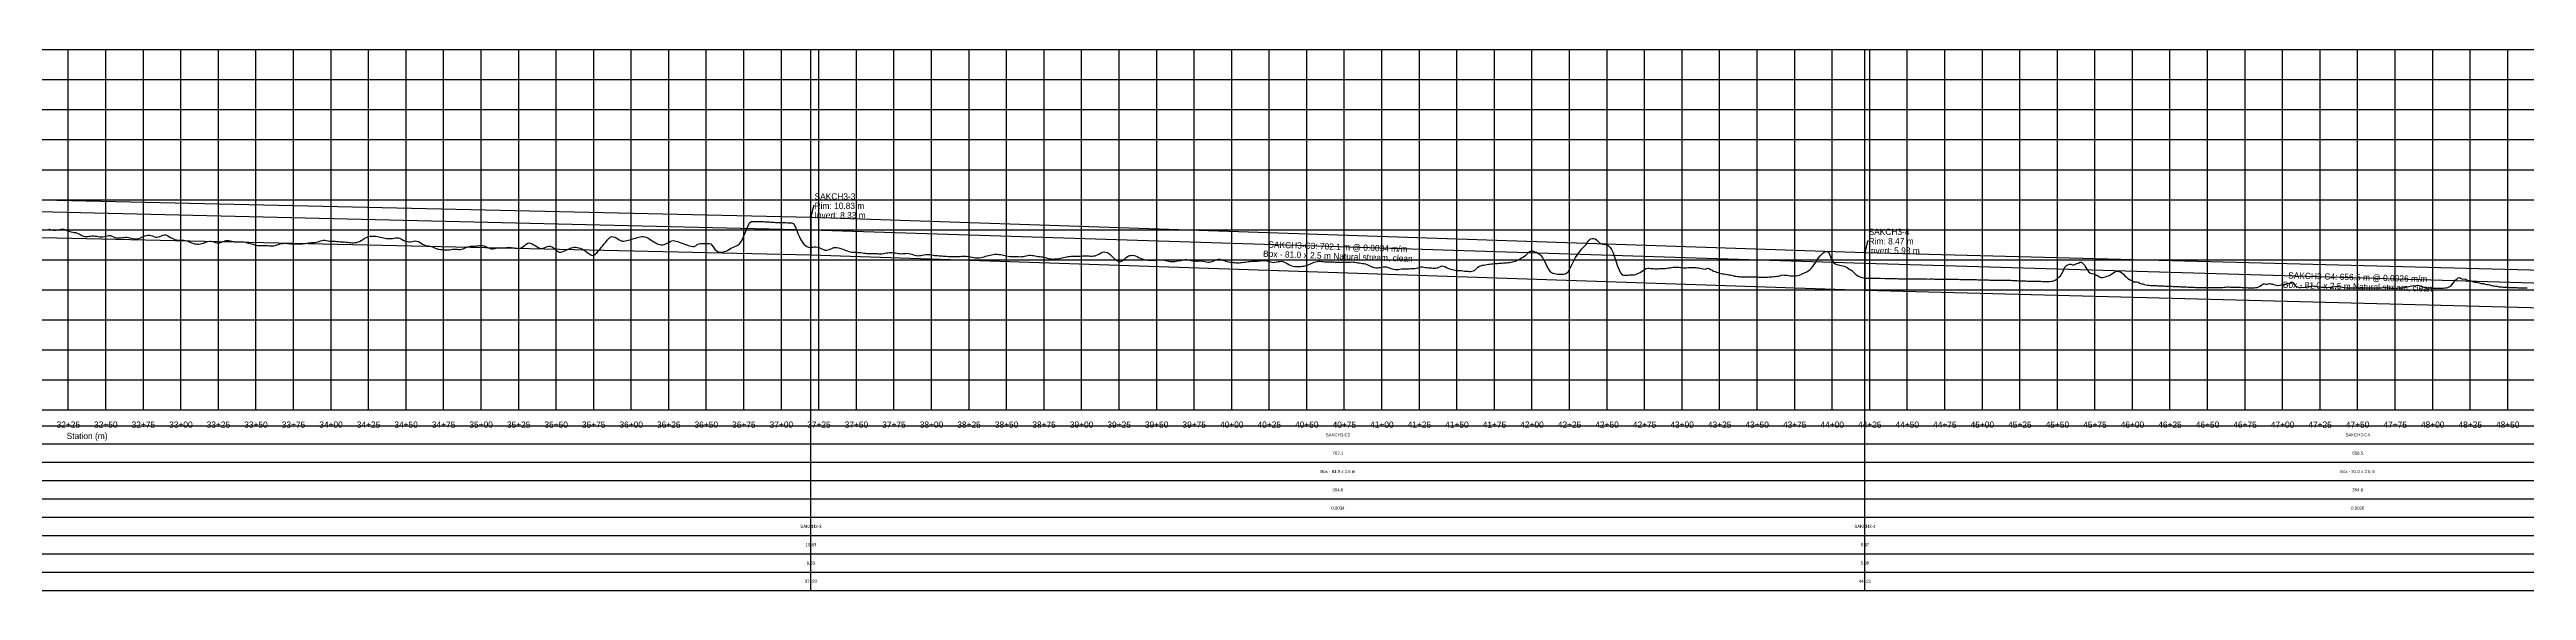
# Model space of a CAD drawing. Extents: x -64 to 6511, y -140 to 222.
# Drawn here: x 3212 to 4862, y -140 to 220 of the extents above; entities that cross this region are included whole.
import ezdxf
from ezdxf.enums import TextEntityAlignment as Align

# ---------------------------------------------------------------- set-up
doc = ezdxf.new("R2010")
doc.units = 0
for name, color, linetype in [('Annotation', 7, 'Continuous'), ('Annotation_Table', 254, 'Continuous'), ('Crown', 7, 'Continuous'), ('Grid', 254, 'Continuous'), ('Grid_Text', 7, 'Continuous'), ('Ground_Elevation', 3, 'Continuous'), ('Hydraulic_Grade', 5, 'Continuous'), ('Invert', 7, 'Continuous'), ('Structure', 7, 'Continuous')]:
    doc.layers.add(name, color=color, linetype=linetype)

msp = doc.modelspace()

# ---------------------------------------------------------------- linework, layer by layer
at = {"layer": 'Annotation', "color": 0}
for points in [[(3722.1, 115.92), (3721.36, 115.92), (3719.66, 108.3)], [(4424.23, 92.37), (4423.49, 92.37), (4421.79, 84.75)]]:
    msp.add_lwpolyline(points, dxfattribs=at)
for points in [[(3719.66, 108.3), (3719.46, 109.28), (3720.25, 109.1)], [(4421.79, 84.75), (4421.59, 85.73), (4422.38, 85.55)]]:
    msp.add_lwpolyline(points, close=True, dxfattribs=at)
at = {"layer": 'Annotation_Table', "color": 254}
for points in [[(3719.66, -140.21), (3719.66, 220)], [(4421.79, -140.21), (4421.79, 220)], [(-25, -30.48), (6474.95, -30.48)], [(-25, -42.67), (6474.95, -42.67)], [(-25, -54.86), (6474.95, -54.86)], [(-25, -67.06), (6474.95, -67.06)], [(-25, -79.25), (6474.95, -79.25)], [(-25, -91.44), (6474.95, -91.44)], [(-25, -103.63), (6474.95, -103.63)], [(-25, -115.82), (6474.95, -115.82)], [(-25, -128.02), (6474.95, -128.02)], [(-25, -140.21), (6474.95, -140.21)]]:
    msp.add_lwpolyline(points, dxfattribs=at)
at = {"layer": 'Crown', "color": 0}
for points in [[(1857.89, 150.27), (3719.66, 108.3)], [(3719.66, 108.3), (3719.66, 108.3)], [(3719.66, 108.3), (4421.79, 84.75)], [(4421.79, 84.75), (4421.79, 84.75)], [(4421.79, 84.75), (5078.27, 67.78)]]:
    msp.add_lwpolyline(points, dxfattribs=at)
at = {"layer": 'Grid', "color": 254}
for points in [[(-25, 220), (6475, 220)], [(3225, -20), (3225, 220)], [(3250, -20), (3250, 220)], [(3275, -20), (3275, 220)], [(3300, -20), (3300, 220)], [(3325, -20), (3325, 220)], [(3350, -20), (3350, 220)], [(3375, -20), (3375, 220)], [(3400, -20), (3400, 220)], [(3425, -20), (3425, 220)], [(3450, -20), (3450, 220)], [(3475, -20), (3475, 220)], [(3500, -20), (3500, 220)], [(3525, -20), (3525, 220)], [(3550, -20), (3550, 220)], [(3575, -20), (3575, 220)], [(3600, -20), (3600, 220)], [(3625, -20), (3625, 220)], [(3650, -20), (3650, 220)], [(3675, -20), (3675, 220)], [(3700, -20), (3700, 220)], [(3725, -20), (3725, 220)], [(3750, -20), (3750, 220)], [(3775, -20), (3775, 220)], [(3800, -20), (3800, 220)], [(3825, -20), (3825, 220)], [(3850, -20), (3850, 220)], [(3875, -20), (3875, 220)], [(3900, -20), (3900, 220)], [(3925, -20), (3925, 220)], [(3950, -20), (3950, 220)], [(3975, -20), (3975, 220)], [(4000, -20), (4000, 220)], [(4025, -20), (4025, 220)], [(4050, -20), (4050, 220)], [(4075, -20), (4075, 220)], [(4100, -20), (4100, 220)], [(4125, -20), (4125, 220)], [(4150, -20), (4150, 220)], [(4175, -20), (4175, 220)], [(4200, -20), (4200, 220)], [(4225, -20), (4225, 220)], [(4250, -20), (4250, 220)], [(4275, -20), (4275, 220)], [(4300, -20), (4300, 220)], [(4325, -20), (4325, 220)], [(4350, -20), (4350, 220)], [(4375, -20), (4375, 220)], [(4400, -20), (4400, 220)], [(4425, -20), (4425, 220)], [(4450, -20), (4450, 220)], [(4475, -20), (4475, 220)], [(4500, -20), (4500, 220)], [(4525, -20), (4525, 220)], [(4550, -20), (4550, 220)], [(4575, -20), (4575, 220)], [(4600, -20), (4600, 220)], [(4625, -20), (4625, 220)], [(4650, -20), (4650, 220)], [(4675, -20), (4675, 220)], [(4700, -20), (4700, 220)], [(4725, -20), (4725, 220)], [(4750, -20), (4750, 220)], [(4775, -20), (4775, 220)], [(4800, -20), (4800, 220)], [(4825, -20), (4825, 220)], [(4850, -20), (4850, 220)], [(-25, 200), (6475, 200)], [(-25, 180), (6475, 180)], [(-25, 160), (6475, 160)], [(-25, 140), (6475, 140)], [(-25, 120), (6475, 120)], [(-25, 100), (6475, 100)], [(-25, 80), (6475, 80)], [(-25, 60), (6475, 60)], [(-25, 40), (6475, 40)], [(-25, 20), (6475, 20)], [(-25, 0), (6475, 0)], [(-25, -20), (6475, -20)]]:
    msp.add_lwpolyline(points, dxfattribs=at)
at = {"layer": 'Ground_Elevation', "color": 3}
msp.add_lwpolyline([(3212, 100.56), (3213, 100.24), (3214, 99.97), (3215, 99.8), (3216, 99.71), (3217, 99.74), (3218, 99.89), (3219, 100.15), (3220, 100.43), (3221, 100.6), (3222, 100.44), (3223, 100), (3224, 99.57), (3225, 99.19), (3226, 98.84), (3227, 98.57), (3228, 98.41), (3229, 98.27), (3230, 98.08), (3231, 97.76), (3232, 97.35), (3233, 96.8), (3234, 96.21), (3235, 95.73), (3236, 95.46), (3237, 95.44), (3238, 95.57), (3239, 95.69), (3240, 95.82), (3241, 95.9), (3242, 95.85), (3243, 95.77), (3244, 95.65), (3245, 95.46), (3246, 95.32), (3247, 95.25), (3248, 95.28), (3249, 95.41), (3250, 95.72), (3251, 96.02), (3252, 96.14), (3253, 96.1), (3254, 95.82), (3255, 95.28), (3256, 94.81), (3257, 94.57), (3258, 94.52), (3259, 94.55), (3260, 94.69), (3261, 94.82), (3262, 94.91), (3263, 94.97), (3264, 94.97), (3265, 94.88), (3266, 94.7), (3267, 94.47), (3268, 94.23), (3269, 94.02), (3270, 93.89), (3271, 93.91), (3272, 94.16), (3273, 94.6), (3274, 95.12), (3275, 95.56), (3276, 95.9), (3277, 96.19), (3278, 96.37), (3279, 96.37), (3280, 96.22), (3281, 95.9), (3282, 95.48), (3283, 95.14), (3284, 95.03), (3285, 95.2), (3286, 95.56), (3287, 95.99), (3288, 96.4), (3289, 96.66), (3290, 96.65), (3291, 96.26), (3292, 95.55), (3293, 94.84), (3294, 94.3), (3295, 93.89), (3296, 93.56), (3297, 93.31), (3298, 93.14), (3299, 93.05), (3300, 93.07), (3301, 93.12), (3302, 93.08), (3303, 92.89), (3304, 92.56), (3305, 92.16), (3306, 91.74), (3307, 91.33), (3308, 90.98), (3309, 90.7), (3310, 90.53), (3311, 90.43), (3312, 90.45), (3313, 90.59), (3314, 90.81), (3315, 91.16), (3316, 91.5), (3317, 91.87), (3318, 92.19), (3319, 92.38), (3320, 92.35), (3321, 92.13), (3322, 91.84), (3323, 91.57), (3324, 91.38), (3325, 91.29), (3326, 91.38), (3327, 91.63), (3328, 92.07), (3329, 92.47), (3330, 92.75), (3331, 92.9), (3332, 92.86), (3333, 92.72), (3334, 92.47), (3335, 92.2), (3336, 91.99), (3337, 91.91), (3338, 91.91), (3339, 91.95), (3340, 91.97), (3341, 91.95), (3342, 91.84), (3343, 91.64), (3344, 91.39), (3345, 91.12), (3346, 90.87), (3347, 90.61), (3348, 90.34), (3349, 90.05), (3350, 89.78), (3351, 89.61), (3352, 89.55), (3353, 89.54), (3354, 89.53), (3355, 89.53), (3356, 89.53), (3357, 89.51), (3358, 89.44), (3359, 89.35), (3360, 89.28), (3361, 89.26), (3362, 89.38), (3363, 89.62), (3364, 89.92), (3365, 90.24), (3366, 90.54), (3367, 90.76), (3368, 90.89), (3369, 90.97), (3370, 90.99), (3371, 90.93), (3372, 90.83), (3373, 90.71), (3374, 90.61), (3375, 90.55), (3376, 90.52), (3377, 90.52), (3378, 90.53), (3379, 90.53), (3380, 90.54), (3381, 90.63), (3382, 90.76), (3383, 90.95), (3384, 91.11), (3385, 91.24), (3386, 91.34), (3387, 91.43), (3388, 91.49), (3389, 91.57), (3390, 91.67), (3391, 91.9), (3392, 92.22), (3393, 92.56), (3394, 92.82), (3395, 93.06), (3396, 93.12), (3397, 92.88), (3398, 92.61), (3399, 92.45), (3400, 92.39), (3401, 92.4), (3402, 92.41), (3403, 92.35), (3404, 92.24), (3405, 92.13), (3406, 92.04), (3407, 91.97), (3408, 91.91), (3409, 91.88), (3410, 91.83), (3411, 91.75), (3412, 91.59), (3413, 91.43), (3414, 91.34), (3415, 91.34), (3416, 91.41), (3417, 91.6), (3418, 91.89), (3419, 92.28), (3420, 92.76), (3421, 93.37), (3422, 94.08), (3423, 94.7), (3424, 95.1), (3425, 95.41), (3426, 95.63), (3427, 95.74), (3428, 95.76), (3429, 95.73), (3430, 95.69), (3431, 95.59), (3432, 95.38), (3433, 95.14), (3434, 94.88), (3435, 94.62), (3436, 94.41), (3437, 94.26), (3438, 94.16), (3439, 94.13), (3440, 94.16), (3441, 94.26), (3442, 94.4), (3443, 94.56), (3444, 94.65), (3445, 94.54), (3446, 94.16), (3447, 93.69), (3448, 93.15), (3449, 92.69), (3450, 92.34), (3451, 92.08), (3452, 91.96), (3453, 92.04), (3454, 92.22), (3455, 92.39), (3456, 92.52), (3457, 92.42), (3458, 92.12), (3459, 91.64), (3460, 91.02), (3461, 90.39), (3462, 89.89), (3463, 89.55), (3464, 89.37), (3465, 89.23), (3466, 89.07), (3467, 88.81), (3468, 88.42), (3469, 87.96), (3470, 87.5), (3471, 87.16), (3472, 86.96), (3473, 86.87), (3474, 86.8), (3475, 86.73), (3476, 86.64), (3477, 86.58), (3478, 86.59), (3479, 86.66), (3480, 86.84), (3481, 87.03), (3482, 87.11), (3483, 87.11), (3484, 87), (3485, 86.85), (3486, 86.82), (3487, 86.98), (3488, 87.28), (3489, 87.67), (3490, 88.09), (3491, 88.54), (3492, 88.94), (3493, 89.13), (3494, 89.15), (3495, 89.12), (3496, 89.12), (3497, 89.19), (3498, 89.33), (3499, 89.51), (3500, 89.61), (3501, 89.53), (3502, 89.24), (3503, 88.82), (3504, 88.34), (3505, 87.87), (3506, 87.5), (3507, 87.31), (3508, 87.32), (3509, 87.49), (3510, 87.72), (3511, 87.87), (3512, 87.94), (3513, 87.95), (3514, 87.95), (3515, 87.96), (3516, 88.01), (3517, 88.08), (3518, 88.18), (3519, 88.23), (3520, 88.17), (3521, 88.04), (3522, 87.88), (3523, 87.74), (3524, 87.63), (3525, 87.61), (3526, 87.8), (3527, 88.22), (3528, 88.83), (3529, 89.58), (3530, 90.43), (3531, 91.06), (3532, 91.2), (3533, 90.95), (3534, 90.52), (3535, 89.97), (3536, 89.4), (3537, 88.85), (3538, 88.28), (3539, 87.81), (3540, 87.58), (3541, 87.63), (3542, 87.96), (3543, 88.46), (3544, 88.87), (3545, 89.12), (3546, 89.08), (3547, 88.72), (3548, 88.09), (3549, 87.27), (3550, 86.38), (3551, 85.56), (3552, 85.05), (3553, 85.08), (3554, 85.36), (3555, 85.76), (3556, 86.2), (3557, 86.66), (3558, 87.12), (3559, 87.56), (3560, 87.93), (3561, 88.2), (3562, 88.35), (3563, 88.37), (3564, 88.26), (3565, 88.05), (3566, 87.73), (3567, 87.31), (3568, 86.78), (3569, 86.15), (3570, 85.44), (3571, 84.65), (3572, 83.88), (3573, 83.27), (3574, 82.94), (3575, 83.11), (3576, 83.78), (3577, 84.65), (3578, 85.67), (3579, 86.82), (3580, 88.07), (3581, 89.3), (3582, 90.53), (3583, 91.75), (3584, 92.98), (3585, 94.15), (3586, 95.05), (3587, 95.45), (3588, 95.39), (3589, 95.08), (3590, 94.59), (3591, 93.98), (3592, 93.33), (3593, 92.76), (3594, 92.43), (3595, 92.41), (3596, 92.54), (3597, 92.73), (3598, 92.96), (3599, 93.22), (3600, 93.52), (3601, 93.86), (3602, 94.16), (3603, 94.49), (3604, 94.81), (3605, 95.1), (3606, 95.33), (3607, 95.46), (3608, 95.45), (3609, 95.3), (3610, 94.98), (3611, 94.52), (3612, 93.97), (3613, 93.35), (3614, 92.7), (3615, 92.03), (3616, 91.4), (3617, 90.85), (3618, 90.39), (3619, 90.08), (3620, 89.92), (3621, 89.96), (3622, 90.23), (3623, 90.66), (3624, 91.1), (3625, 91.57), (3626, 92.24), (3627, 92.7), (3628, 92.81), (3629, 92.66), (3630, 92.39), (3631, 92.07), (3632, 91.7), (3633, 91.38), (3634, 91.01), (3635, 90.64), (3636, 90.24), (3637, 89.85), (3638, 89.53), (3639, 89.26), (3640, 89.06), (3641, 88.93), (3642, 88.9), (3643, 89.31), (3644, 90.11), (3645, 90.64), (3646, 90.81), (3647, 90.84), (3648, 90.82), (3649, 90.83), (3650, 90.86), (3651, 90.88), (3652, 90.9), (3653, 90.56), (3654, 89.44), (3655, 87.91), (3656, 86.62), (3657, 85.85), (3658, 85.4), (3659, 85.14), (3660, 85.07), (3661, 85.18), (3662, 85.41), (3663, 85.77), (3664, 86.26), (3665, 86.83), (3666, 87.42), (3667, 87.97), (3668, 88.44), (3669, 88.85), (3670, 89.27), (3671, 89.77), (3672, 90.51), (3673, 91.7), (3674, 93.49), (3675, 95.86), (3676, 98.4), (3677, 100.87), (3678, 103.19), (3679, 104.92), (3680, 105.43), (3681, 105.46), (3682, 105.45), (3683, 105.45), (3684, 105.44), (3685, 105.42), (3686, 105.42), (3687, 105.41), (3688, 105.4), (3689, 105.38), (3690, 105.34), (3691, 105.28), (3692, 105.21), (3693, 105.14), (3694, 105.07), (3695, 105), (3696, 104.93), (3697, 104.86), (3698, 104.8), (3699, 104.77), (3700, 104.76), (3701, 104.75), (3702, 104.74), (3703, 104.72), (3704, 104.71), (3705, 104.7), (3706, 104.69), (3707, 104.65), (3708, 104.24), (3709, 102.63), (3710, 100.14), (3711, 97.52), (3712, 95.2), (3713, 93.38), (3714, 91.81), (3715, 90.44), (3716, 89.44), (3717, 88.77), (3718, 88.39), (3719, 88.26), (3720, 88.31), (3721, 88.45), (3722, 88.56), (3723, 88.58), (3724, 88.46), (3725, 88.19), (3726, 87.77), (3727, 87.25), (3728, 86.77), (3729, 86.47), (3730, 86.4), (3731, 86.58), (3732, 86.92), (3733, 87.34), (3734, 87.78), (3735, 88.12), (3736, 88.28), (3737, 88.23), (3738, 88.04), (3739, 87.76), (3740, 87.39), (3741, 86.96), (3742, 86.55), (3743, 86.19), (3744, 85.86), (3745, 85.54), (3746, 85.28), (3747, 85.14), (3748, 85.11), (3749, 85.09), (3750, 85.04), (3751, 84.94), (3752, 84.85), (3753, 84.74), (3754, 84.59), (3755, 84.42), (3756, 84.3), (3757, 84.23), (3758, 84.21), (3759, 84.21), (3760, 84.24), (3761, 84.28), (3762, 84.29), (3763, 84.22), (3764, 84.09), (3765, 83.99), (3766, 83.96), (3767, 84.03), (3768, 84.16), (3769, 84.35), (3770, 84.55), (3771, 84.71), (3772, 84.79), (3773, 84.78), (3774, 84.74), (3775, 84.68), (3776, 84.59), (3777, 84.43), (3778, 84.27), (3779, 84.14), (3780, 84.07), (3781, 84.08), (3782, 84.16), (3783, 84.27), (3784, 84.3), (3785, 84.21), (3786, 83.98), (3787, 83.65), (3788, 83.31), (3789, 83.01), (3790, 82.79), (3791, 82.7), (3792, 82.75), (3793, 82.89), (3794, 83.1), (3795, 83.3), (3796, 83.45), (3797, 83.52), (3798, 83.5), (3799, 83.41), (3800, 83.26), (3801, 83.09), (3802, 82.93), (3803, 82.81), (3804, 82.74), (3805, 82.68), (3806, 82.63), (3807, 82.57), (3808, 82.49), (3809, 82.41), (3810, 82.34), (3811, 82.28), (3812, 82.24), (3813, 82.21), (3814, 82.19), (3815, 82.18), (3816, 82.21), (3817, 82.24), (3818, 82.28), (3819, 82.29), (3820, 82.32), (3821, 82.35), (3822, 82.37), (3823, 82.33), (3824, 82.25), (3825, 82.11), (3826, 81.93), (3827, 81.71), (3828, 81.49), (3829, 81.3), (3830, 81.19), (3831, 81.19), (3832, 81.28), (3833, 81.49), (3834, 81.76), (3835, 82.06), (3836, 82.33), (3837, 82.58), (3838, 82.84), (3839, 83.13), (3840, 83.39), (3841, 83.61), (3842, 83.72), (3843, 83.79), (3844, 83.73), (3845, 83.56), (3846, 83.41), (3847, 83.24), (3848, 83.05), (3849, 82.86), (3850, 82.64), (3851, 82.42), (3852, 82.2), (3853, 82.12), (3854, 82.15), (3855, 82.18), (3856, 82.18), (3857, 82.14), (3858, 82.08), (3859, 82.05), (3860, 82.1), (3861, 82.27), (3862, 82.49), (3863, 82.72), (3864, 82.91), (3865, 83.02), (3866, 83.03), (3867, 82.94), (3868, 82.78), (3869, 82.59), (3870, 82.41), (3871, 82.27), (3872, 82.15), (3873, 82.04), (3874, 81.88), (3875, 81.69), (3876, 81.43), (3877, 81.17), (3878, 80.92), (3879, 80.72), (3880, 80.57), (3881, 80.51), (3882, 80.52), (3883, 80.6), (3884, 80.73), (3885, 80.9), (3886, 81.1), (3887, 81.33), (3888, 81.55), (3889, 81.76), (3890, 81.94), (3891, 82.12), (3892, 82.26), (3893, 82.36), (3894, 82.41), (3895, 82.44), (3896, 82.44), (3897, 82.43), (3898, 82.44), (3899, 82.48), (3900, 82.54), (3901, 82.64), (3902, 82.71), (3903, 82.72), (3904, 82.68), (3905, 82.6), (3906, 82.51), (3907, 82.47), (3908, 82.53), (3909, 82.71), (3910, 83.02), (3911, 83.47), (3912, 84.06), (3913, 84.63), (3914, 85.05), (3915, 85.23), (3916, 85.17), (3917, 84.86), (3918, 84.33), (3919, 83.56), (3920, 82.63), (3921, 81.62), (3922, 80.69), (3923, 79.88), (3924, 79.25), (3925, 78.92), (3926, 78.94), (3927, 79.34), (3928, 80.07), (3929, 80.89), (3930, 81.67), (3931, 82.3), (3932, 82.74), (3933, 82.93), (3934, 82.97), (3935, 82.86), (3936, 82.55), (3937, 82.09), (3938, 81.59), (3939, 81.1), (3940, 80.67), (3941, 80.31), (3942, 80.05), (3943, 79.87), (3944, 79.76), (3945, 79.72), (3946, 79.69), (3947, 79.67), (3948, 79.65), (3949, 79.68), (3950, 79.79), (3951, 79.94), (3952, 80.05), (3953, 80.07), (3954, 80), (3955, 79.82), (3956, 79.55), (3957, 79.27), (3958, 79.03), (3959, 78.85), (3960, 78.75), (3961, 78.77), (3962, 78.88), (3963, 79.05), (3964, 79.24), (3965, 79.43), (3966, 79.61), (3967, 79.79), (3968, 79.96), (3969, 80.09), (3970, 80.11), (3971, 80.01), (3972, 79.83), (3973, 79.6), (3974, 79.4), (3975, 79.26), (3976, 79.18), (3977, 79.17), (3978, 79.22), (3979, 79.26), (3980, 79.27), (3981, 79.17), (3982, 78.95), (3983, 78.68), (3984, 78.49), (3985, 78.46), (3986, 78.63), (3987, 78.96), (3988, 79.4), (3989, 79.88), (3990, 80.26), (3991, 80.42), (3992, 80.35), (3993, 80.1), (3994, 79.77), (3995, 79.45), (3996, 79.17), (3997, 78.91), (3998, 78.68), (3999, 78.49), (4000, 78.34), (4001, 78.21), (4002, 78.09), (4003, 77.98), (4004, 77.95), (4005, 77.99), (4006, 78.09), (4007, 78.21), (4008, 78.34), (4009, 78.49), (4010, 78.65), (4011, 78.8), (4012, 78.93), (4013, 79.03), (4014, 79.09), (4015, 79.11), (4016, 79.13), (4017, 79.16), (4018, 79.24), (4019, 79.37), (4020, 79.5), (4021, 79.59), (4022, 79.57), (4023, 79.44), (4024, 79.18), (4025, 78.87), (4026, 78.56), (4027, 78.34), (4028, 78.26), (4029, 78.33), (4030, 78.53), (4031, 78.76), (4032, 78.94), (4033, 78.97), (4034, 78.82), (4035, 78.49), (4036, 78.04), (4037, 77.49), (4038, 76.94), (4039, 76.43), (4040, 76.01), (4041, 75.7), (4042, 75.52), (4043, 75.46), (4044, 75.47), (4045, 75.51), (4046, 75.57), (4047, 75.67), (4048, 75.82), (4049, 76.05), (4050, 76.36), (4051, 76.72), (4052, 77.13), (4053, 77.57), (4054, 78.02), (4055, 78.43), (4056, 78.72), (4057, 78.9), (4058, 78.97), (4059, 78.98), (4060, 78.92), (4061, 78.81), (4062, 78.71), (4063, 78.63), (4064, 78.61), (4065, 78.64), (4066, 78.67), (4067, 78.63), (4068, 78.53), (4069, 78.42), (4070, 78.33), (4071, 78.31), (4072, 78.33), (4073, 78.37), (4074, 78.42), (4075, 78.44), (4076, 78.43), (4077, 78.43), (4078, 78.46), (4079, 78.5), (4080, 78.53), (4081, 78.51), (4082, 78.37), (4083, 78.2), (4084, 78.04), (4085, 77.89), (4086, 77.75), (4087, 77.62), (4088, 77.49), (4089, 77.21), (4090, 76.84), (4091, 76.4), (4092, 75.91), (4093, 75.42), (4094, 75.02), (4095, 74.77), (4096, 74.63), (4097, 74.62), (4098, 74.75), (4099, 74.93), (4100, 75.11), (4101, 75.28), (4102, 75.33), (4103, 75.2), (4104, 74.95), (4105, 74.65), (4106, 74.29), (4107, 73.99), (4108, 73.7), (4109, 73.57), (4110, 73.51), (4111, 73.57), (4112, 73.73), (4113, 73.87), (4114, 73.97), (4115, 74.04), (4116, 74.03), (4117, 74.05), (4118, 74.08), (4119, 74.1), (4120, 74.11), (4121, 74.16), (4122, 74.26), (4123, 74.41), (4124, 74.7), (4125, 75.03), (4126, 75.27), (4127, 75.22), (4128, 75.08), (4129, 74.9), (4130, 74.76), (4131, 74.68), (4132, 74.61), (4133, 74.55), (4134, 74.45), (4135, 74.36), (4136, 74.42), (4137, 74.62), (4138, 75.09), (4139, 75.61), (4140, 75.87), (4141, 75.79), (4142, 75.43), (4143, 74.85), (4144, 74.35), (4145, 73.99), (4146, 73.72), (4147, 73.53), (4148, 73.29), (4149, 73.1), (4150, 72.97), (4151, 72.95), (4152, 72.84), (4153, 72.79), (4154, 72.65), (4155, 72.51), (4156, 72.39), (4157, 72.39), (4158, 72.26), (4159, 72.26), (4160, 72.37), (4161, 72.64), (4162, 73.15), (4163, 74.12), (4164, 75.09), (4165, 75.65), (4166, 76), (4167, 76.31), (4168, 76.51), (4169, 76.69), (4170, 76.86), (4171, 77.02), (4172, 77.17), (4173, 77.26), (4174, 77.36), (4175, 77.46), (4176, 77.53), (4177, 77.62), (4178, 77.7), (4179, 77.78), (4180, 77.82), (4181, 77.88), (4182, 77.95), (4183, 78.03), (4184, 78.13), (4185, 78.24), (4186, 78.38), (4187, 78.53), (4188, 78.77), (4189, 79.11), (4190, 79.55), (4191, 80.06), (4192, 80.63), (4193, 81.2), (4194, 81.77), (4195, 82.42), (4196, 83.18), (4197, 84.1), (4198, 85.09), (4199, 85.78), (4200, 85.81), (4201, 85.64), (4202, 85.36), (4203, 84.96), (4204, 84.42), (4205, 83.73), (4206, 82.82), (4207, 81.56), (4208, 79.8), (4209, 77.67), (4210, 75.67), (4211, 73.85), (4212, 72.35), (4213, 71.52), (4214, 71.07), (4215, 70.76), (4216, 70.55), (4217, 70.48), (4218, 70.45), (4219, 70.42), (4220, 70.41), (4221, 70.45), (4222, 70.58), (4223, 70.98), (4224, 71.99), (4225, 73.65), (4226, 75.68), (4227, 77.57), (4228, 79.66), (4229, 81.51), (4230, 83.14), (4231, 84.45), (4232, 85.78), (4233, 87.05), (4234, 88.16), (4235, 89.02), (4236, 90.18), (4237, 91.63), (4238, 93.02), (4239, 93.96), (4240, 94.28), (4241, 94.21), (4242, 93.88), (4243, 93.19), (4244, 92.22), (4245, 91.38), (4246, 90.82), (4247, 90.5), (4248, 90.38), (4249, 90.23), (4250, 89.87), (4251, 89.23), (4252, 88.24), (4253, 86.82), (4254, 84.71), (4255, 81.9), (4256, 78.68), (4257, 75.76), (4258, 73.33), (4259, 71.32), (4260, 70.01), (4261, 69.68), (4262, 69.72), (4263, 69.81), (4264, 69.84), (4265, 69.87), (4266, 69.91), (4267, 69.97), (4268, 70.07), (4269, 70.27), (4270, 70.58), (4271, 71.01), (4272, 71.55), (4273, 72.17), (4274, 72.83), (4275, 73.57), (4276, 74.27), (4277, 74.48), (4278, 74.37), (4279, 74.26), (4280, 74.18), (4281, 74.09), (4282, 74.01), (4283, 74), (4284, 74.05), (4285, 74.09), (4286, 74.1), (4287, 74.1), (4288, 74.11), (4289, 74.18), (4290, 74.36), (4291, 74.55), (4292, 74.74), (4293, 74.9), (4294, 75.01), (4295, 75.05), (4296, 75.07), (4297, 75.05), (4298, 74.97), (4299, 74.87), (4300, 74.75), (4301, 74.66), (4302, 74.63), (4303, 74.68), (4304, 74.77), (4305, 74.88), (4306, 74.95), (4307, 74.96), (4308, 74.9), (4309, 74.84), (4310, 74.71), (4311, 74.54), (4312, 74.33), (4313, 74.09), (4314, 73.86), (4315, 73.77), (4316, 73.98), (4317, 74.32), (4318, 74.15), (4319, 73.6), (4320, 73.05), (4321, 72.5), (4322, 72.12), (4323, 71.76), (4324, 71.43), (4325, 71.15), (4326, 70.94), (4327, 70.7), (4328, 70.55), (4329, 70.39), (4330, 70.14), (4331, 69.9), (4332, 69.95), (4333, 69.77), (4334, 69.42), (4335, 69.15), (4336, 68.99), (4337, 68.88), (4338, 68.76), (4339, 68.73), (4340, 68.68), (4341, 68.67), (4342, 68.65), (4343, 68.64), (4344, 68.61), (4345, 68.59), (4346, 68.58), (4347, 68.58), (4348, 68.58), (4349, 68.55), (4350, 68.54), (4351, 68.52), (4352, 68.52), (4353, 68.51), (4354, 68.51), (4355, 68.52), (4356, 68.53), (4357, 68.53), (4358, 68.55), (4359, 68.68), (4360, 68.7), (4361, 68.8), (4362, 68.84), (4363, 69.05), (4364, 69.1), (4365, 69.38), (4366, 69.74), (4367, 69.91), (4368, 69.83), (4369, 69.79), (4370, 69.77), (4371, 69.47), (4372, 69.31), (4373, 69.25), (4374, 69.31), (4375, 69.3), (4376, 69.32), (4377, 69.49), (4378, 69.82), (4379, 70.24), (4380, 70.71), (4381, 71.16), (4382, 71.61), (4383, 72.04), (4384, 72.54), (4385, 73.2), (4386, 74.19), (4387, 75.42), (4388, 76.89), (4389, 78.48), (4390, 79.97), (4391, 81.46), (4392, 82.63), (4393, 83.79), (4394, 84.65), (4395, 85.28), (4396, 85.58), (4397, 85.58), (4398, 84.13), (4399, 81.53), (4400, 79.49), (4401, 78.07), (4402, 77.29), (4403, 76.9), (4404, 76.66), (4405, 76.45), (4406, 76.23), (4407, 76.01), (4408, 75.75), (4409, 75.34), (4410, 74.78), (4411, 74.08), (4412, 73.42), (4413, 72.84), (4414, 71.87), (4415, 70.79), (4416, 69.98), (4417, 69.32), (4418, 68.83), (4419, 68.44), (4420, 68.11), (4421, 67.89), (4422, 67.72), (4423, 67.68), (4424, 67.67), (4425, 67.68), (4426, 67.69), (4427, 67.72), (4428, 67.72), (4429, 67.7), (4430, 67.71), (4431, 67.68), (4432, 67.65), (4433, 67.62), (4434, 67.67), (4435, 67.6), (4436, 67.58), (4437, 67.54), (4438, 67.51), (4439, 67.48), (4440, 67.47), (4441, 67.46), (4442, 67.45), (4443, 67.43), (4444, 67.42), (4445, 67.42), (4446, 67.4), (4447, 67.39), (4448, 67.39), (4449, 67.38), (4450, 67.36), (4451, 67.33), (4452, 67.32), (4453, 67.31), (4454, 67.3), (4455, 67.28), (4456, 67.27), (4457, 67.26), (4458, 67.25), (4459, 67.24), (4460, 67.23), (4461, 67.21), (4462, 67.2), (4463, 67.2), (4464, 67.19), (4465, 67.2), (4466, 67.2), (4467, 67.2), (4468, 67.17), (4469, 67.15), (4470, 67.12), (4471, 67.1), (4472, 67.08), (4473, 67.07), (4474, 67.06), (4475, 67.05), (4476, 67.03), (4477, 67.02), (4478, 67.01), (4479, 67), (4480, 67), (4481, 66.99), (4482, 67), (4483, 67.02), (4484, 66.99), (4485, 66.95), (4486, 66.92), (4487, 66.91), (4488, 66.91), (4489, 66.89), (4490, 66.87), (4491, 66.86), (4492, 66.85), (4493, 66.84), (4494, 66.81), (4495, 66.78), (4496, 66.76), (4497, 66.73), (4498, 66.7), (4499, 66.67), (4500, 66.65), (4501, 66.63), (4502, 66.6), (4503, 66.57), (4504, 66.54), (4505, 66.52), (4506, 66.5), (4507, 66.48), (4508, 66.46), (4509, 66.44), (4510, 66.44), (4511, 66.45), (4512, 66.47), (4513, 66.48), (4514, 66.5), (4515, 66.5), (4516, 66.44), (4517, 66.39), (4518, 66.38), (4519, 66.34), (4520, 66.27), (4521, 66.21), (4522, 66.16), (4523, 66.09), (4524, 66.03), (4525, 65.99), (4526, 65.96), (4527, 65.93), (4528, 65.91), (4529, 65.88), (4530, 65.86), (4531, 65.84), (4532, 65.82), (4533, 65.8), (4534, 65.77), (4535, 65.75), (4536, 65.72), (4537, 65.69), (4538, 65.67), (4539, 65.65), (4540, 65.62), (4541, 65.6), (4542, 65.59), (4543, 65.58), (4544, 65.58), (4545, 65.63), (4546, 65.68), (4547, 65.76), (4548, 66.1), (4549, 66.74), (4550, 67.6), (4551, 68.4), (4552, 69.41), (4553, 70.95), (4554, 72.78), (4555, 75.13), (4556, 76.21), (4557, 76.58), (4558, 77.18), (4559, 77.01), (4560, 76.71), (4561, 76.74), (4562, 77.07), (4563, 77.48), (4564, 77.84), (4565, 78.4), (4566, 78.31), (4567, 77.6), (4568, 76.45), (4569, 74.83), (4570, 73.13), (4571, 71.84), (4572, 71.16), (4573, 70.94), (4574, 70.74), (4575, 70.36), (4576, 69.81), (4577, 69.2), (4578, 68.64), (4579, 68.24), (4580, 68.16), (4581, 68.34), (4582, 68.67), (4583, 69.04), (4584, 69.39), (4585, 69.79), (4586, 70.35), (4587, 71.08), (4588, 71.84), (4589, 72.3), (4590, 72.31), (4591, 72.14), (4592, 71.9), (4593, 71.35), (4594, 70.44), (4595, 69.31), (4596, 68.31), (4597, 67.47), (4598, 66.87), (4599, 66.35), (4600, 65.91), (4601, 65.42), (4602, 65.21), (4603, 65.25), (4604, 65.01), (4605, 64.45), (4606, 64), (4607, 63.94), (4608, 63.47), (4609, 63.23), (4610, 63.1), (4611, 63.02), (4612, 62.97), (4613, 62.91), (4614, 62.88), (4615, 62.83), (4616, 62.79), (4617, 62.76), (4618, 62.7), (4619, 62.66), (4620, 62.61), (4621, 62.56), (4622, 62.52), (4623, 62.47), (4624, 62.43), (4625, 62.37), (4626, 62.34), (4627, 62.29), (4628, 62.24), (4629, 62.2), (4630, 62.16), (4631, 62.12), (4632, 62.07), (4633, 62.04), (4634, 62), (4635, 61.95), (4636, 61.92), (4637, 61.87), (4638, 61.83), (4639, 61.77), (4640, 61.73), (4641, 61.69), (4642, 61.63), (4643, 61.61), (4644, 61.54), (4645, 61.5), (4646, 61.48), (4647, 61.45), (4648, 61.45), (4649, 61.45), (4650, 61.44), (4651, 61.44), (4652, 61.45), (4653, 61.45), (4654, 61.45), (4655, 61.45), (4656, 61.44), (4657, 61.44), (4658, 61.46), (4659, 61.5), (4660, 61.56), (4661, 61.68), (4662, 61.86), (4663, 61.95), (4664, 61.89), (4665, 61.75), (4666, 61.66), (4667, 61.66), (4668, 61.75), (4669, 61.84), (4670, 61.77), (4671, 61.69), (4672, 61.66), (4673, 61.64), (4674, 61.59), (4675, 61.49), (4676, 61.43), (4677, 61.4), (4678, 61.39), (4679, 61.38), (4680, 61.37), (4681, 61.4), (4682, 61.47), (4683, 61.61), (4684, 62.05), (4685, 62.49), (4686, 63), (4687, 63.9), (4688, 64.09), (4689, 63.87), (4690, 63.8), (4691, 64.14), (4692, 63.99), (4693, 64.04), (4694, 63.54), (4695, 63.27), (4696, 63.17), (4697, 62.89), (4698, 63.09), (4699, 63.35), (4700, 63.3), (4701, 63.31), (4702, 63.79), (4703, 64.13), (4704, 64.23), (4705, 64.68), (4706, 65.22), (4707, 64.68), (4708, 63.25), (4709, 62.21), (4710, 61.92), (4711, 61.59), (4712, 61.53), (4713, 61.68), (4714, 61.58), (4715, 61.7), (4716, 61.97), (4717, 62.17), (4718, 62.28), (4719, 62.35), (4720, 62.62), (4721, 62.52), (4722, 62.39), (4723, 62.28), (4724, 62.02), (4725, 62.01), (4726, 61.8), (4727, 61.74), (4728, 61.71), (4729, 61.71), (4730, 61.58), (4731, 61.81), (4732, 61.77), (4733, 61.83), (4734, 62.03), (4735, 62.14), (4736, 62.17), (4737, 62.17), (4738, 62.13), (4739, 61.92), (4740, 61.66), (4741, 61.51), (4742, 61.51), (4743, 61.41), (4744, 61.36), (4745, 61.3), (4746, 61.33), (4747, 61.37), (4748, 61.39), (4749, 61.33), (4750, 61.27), (4751, 61.24), (4752, 61.24), (4753, 61.24), (4754, 61.25), (4755, 61.27), (4756, 61.31), (4757, 61.33), (4758, 61.36), (4759, 61.4), (4760, 61.41), (4761, 61.36), (4762, 61.31), (4763, 61.24), (4764, 61.22), (4765, 61.21), (4766, 61.26), (4767, 61.53), (4768, 61.81), (4769, 61.47), (4770, 61.25), (4771, 61.21), (4772, 61.19), (4773, 61.19), (4774, 61.18), (4775, 61.19), (4776, 61.2), (4777, 61.22), (4778, 61.23), (4779, 61.27), (4780, 61.39), (4781, 61.63), (4782, 61.85), (4783, 62.01), (4784, 62.14), (4785, 62.35), (4786, 62.57), (4787, 62.83), (4788, 62.7), (4789, 62.87), (4790, 63.03), (4791, 62.82), (4792, 62.54), (4793, 62.18), (4794, 61.78), (4795, 61.52), (4796, 61.4), (4797, 61.36), (4798, 61.27), (4799, 61.18), (4800, 61.15), (4801, 61.14), (4802, 61.13), (4803, 61.11), (4804, 61.11), (4805, 61.13), (4806, 61.14), (4807, 61.17), (4808, 61.29), (4809, 61.4), (4810, 61.53), (4811, 61.88), (4812, 62.5), (4813, 63.63), (4814, 65.16), (4815, 66.49), (4816, 67.19), (4817, 68.04), (4818, 68.19), (4819, 67.55), (4820, 67.16), (4821, 67.27), (4822, 67), (4823, 66.38), (4824, 66.14), (4825, 66.14), (4826, 65.8), (4827, 65.21), (4828, 65.14), (4829, 65.15), (4830, 64.93), (4831, 64.55), (4832, 64.1), (4833, 64.15), (4834, 64.28), (4835, 63.79), (4836, 63.54), (4837, 63.54), (4838, 63.4), (4839, 62.87), (4840, 62.68), (4841, 62.68), (4842, 62.51), (4843, 62.35), (4844, 62.08), (4845, 61.94), (4846, 61.92), (4847, 61.82), (4848, 61.78), (4849, 61.77), (4850, 61.74), (4851, 61.62), (4852, 61.48), (4853, 61.45), (4854, 61.5), (4855, 61.5), (4856, 61.45), (4857, 61.36), (4858, 61.28), (4859, 61.32), (4860, 61.35), (4861, 61.32), (4862, 61.28), (4863, 61.22)], dxfattribs=at)
at = {"layer": 'Hydraulic_Grade', "color": 5}
for points in [[(1857.89, 144.02), (3719.66, 99.91)], [(3719.66, 99.91), (3719.66, 99.91)], [(3719.66, 99.91), (4421.79, 77.73)], [(4421.79, 77.73), (4421.79, 77.73)], [(4421.79, 77.73), (5078.27, 58.41)]]:
    msp.add_lwpolyline(points, dxfattribs=at)
at = {"layer": 'Invert', "color": 0}
for points in [[(1857.89, 125.27), (3719.66, 83.3)], [(3719.66, 83.3), (3719.66, 83.3)], [(3719.66, 83.3), (4421.79, 59.75)], [(4421.79, 59.75), (4421.79, 59.75)], [(4421.79, 59.75), (5078.27, 42.78)]]:
    msp.add_lwpolyline(points, dxfattribs=at)
at = {"layer": 'Structure', "color": 0}
for points in [[(3719.66, 108.3), (3719.66, 83.3)], [(3719.66, 108.3), (3719.66, 83.3)], [(4421.79, 84.75), (4421.79, 59.75)], [(4421.79, 84.75), (4421.79, 59.75)]]:
    msp.add_lwpolyline(points, dxfattribs=at)

# ---------------------------------------------------------------- texts
at = {"layer": 'Annotation', "color": 0}
for s, height, p in [('SAKCH3-3', 4.167, (3722.1, 122.17)), ('Rim: 10.83 m', 4.1667, (3722.1, 115.92)), ('Invert: 8.33 m', 4.1667, (3722.1, 109.67)), ('SAKCH3-4', 4.167, (4424.23, 98.62)), ('Rim: 8.47 m', 4.1667, (4424.23, 92.37)), ('Invert: 5.98 m', 4.1667, (4424.23, 86.12))]:
    msp.add_text(s, height=height, dxfattribs=at).set_placement(p, align=Align.MIDDLE_LEFT)
for s, rotation, p in [('Box - 81.0 x 2.5 m Natural stream, clean', 358.07898, (4070.72, 82.42)), ('SAKCH3-C3: 702.1 m @ 0.0034 m/m', 358.07898, (4070.72, 88.67)), ('SAKCH3-C4: 656.5 m @ 0.0026 m/m', 358.51924, (4750.03, 68.41)), ('Box - 81.0 x 2.5 m Natural stream, clean', 358.51924, (4750.03, 62.16))]:
    msp.add_text(s, height=4.1667, rotation=rotation, dxfattribs=at).set_placement(p, align=Align.MIDDLE_CENTER)
at = {"layer": 'Annotation_Table', "color": 0}
for s, height, p in [('SAKCH3-C3', 2.083, (4070.72, -36.58)), ('702.1', 2.083, (4070.72, -48.77)), ('SAKCH3-C4', 2.083, (4750.03, -36.58)), ('656.5', 2.083, (4750.03, -48.77)), ('Box - 81.0 x 2.5 m', 2.0833, (4070.72, -60.96)), ('Box - 81.0 x 2.5 m', 2.0833, (4750.03, -60.96)), ('354.6', 2.083, (4070.72, -73.15)), ('354.6', 2.083, (4750.03, -73.15)), ('SAKCH3-3', 2.083, (3719.66, -97.54)), ('0.0034', 2.083, (4070.72, -85.34)), ('SAKCH3-4', 2.083, (4421.79, -97.54)), ('0.0026', 2.083, (4750.03, -85.34)), ('10.83', 2.083, (3719.66, -109.73)), ('8.47', 2.083, (4421.79, -109.73)), ('8.33', 2.083, (3719.66, -121.92)), ('5.98', 2.083, (4421.79, -121.92)), ('37+20', 2.083, (3719.66, -134.11)), ('44+22', 2.083, (4421.79, -134.11))]:
    msp.add_text(s, height=height, dxfattribs=at).set_placement(p, align=Align.MIDDLE_CENTER)
at = {"layer": 'Grid_Text', "color": 0}
for s, height, p in [('32+25', 4.167, (3225, -27.7)), ('32+50', 4.167, (3250, -27.7)), ('32+75', 4.167, (3275, -27.7)), ('33+00', 4.167, (3300, -27.7)), ('33+25', 4.167, (3325, -27.7)), ('33+50', 4.167, (3350, -27.7)), ('33+75', 4.167, (3375, -27.7)), ('34+00', 4.167, (3400, -27.7)), ('34+25', 4.167, (3425, -27.7)), ('34+50', 4.167, (3450, -27.7)), ('34+75', 4.167, (3475, -27.7)), ('35+00', 4.167, (3500, -27.7)), ('35+25', 4.167, (3525, -27.7)), ('35+50', 4.167, (3550, -27.7)), ('35+75', 4.167, (3575, -27.7)), ('36+00', 4.167, (3600, -27.7)), ('36+25', 4.167, (3625, -27.7)), ('36+50', 4.167, (3650, -27.7)), ('36+75', 4.167, (3675, -27.7)), ('37+00', 4.167, (3700, -27.7)), ('37+25', 4.167, (3725, -27.7)), ('37+50', 4.167, (3750, -27.7)), ('37+75', 4.167, (3775, -27.7)), ('38+00', 4.167, (3800, -27.7)), ('38+25', 4.167, (3825, -27.7)), ('38+50', 4.167, (3850, -27.7)), ('38+75', 4.167, (3875, -27.7)), ('39+00', 4.167, (3900, -27.7)), ('39+25', 4.167, (3925, -27.7)), ('39+50', 4.167, (3950, -27.7)), ('39+75', 4.167, (3975, -27.7)), ('40+00', 4.167, (4000, -27.7)), ('40+25', 4.167, (4025, -27.7)), ('40+50', 4.167, (4050, -27.7)), ('40+75', 4.167, (4075, -27.7)), ('41+00', 4.167, (4100, -27.7)), ('41+25', 4.167, (4125, -27.7)), ('41+50', 4.167, (4150, -27.7)), ('41+75', 4.167, (4175, -27.7)), ('42+00', 4.167, (4200, -27.7)), ('42+25', 4.167, (4225, -27.7)), ('42+50', 4.167, (4250, -27.7)), ('42+75', 4.167, (4275, -27.7)), ('43+00', 4.167, (4300, -27.7)), ('43+25', 4.167, (4325, -27.7)), ('43+50', 4.167, (4350, -27.7)), ('43+75', 4.167, (4375, -27.7)), ('44+00', 4.167, (4400, -27.7)), ('44+25', 4.167, (4425, -27.7)), ('44+50', 4.167, (4450, -27.7)), ('44+75', 4.167, (4475, -27.7)), ('45+00', 4.167, (4500, -27.7)), ('45+25', 4.167, (4525, -27.7)), ('45+50', 4.167, (4550, -27.7)), ('45+75', 4.167, (4575, -27.7)), ('46+00', 4.167, (4600, -27.7)), ('46+25', 4.167, (4625, -27.7)), ('46+50', 4.167, (4650, -27.7)), ('46+75', 4.167, (4675, -27.7)), ('47+00', 4.167, (4700, -27.7)), ('47+25', 4.167, (4725, -27.7)), ('47+50', 4.167, (4750, -27.7)), ('47+75', 4.167, (4775, -27.7)), ('48+00', 4.167, (4800, -27.7)), ('48+25', 4.167, (4825, -27.7)), ('48+50', 4.167, (4850, -27.7)), ('Station (m)', 4.1667, (3237.5, -35.24))]:
    msp.add_text(s, height=height, dxfattribs=at).set_placement(p, align=Align.TOP_CENTER)

doc.saveas('drawing.dxf')
